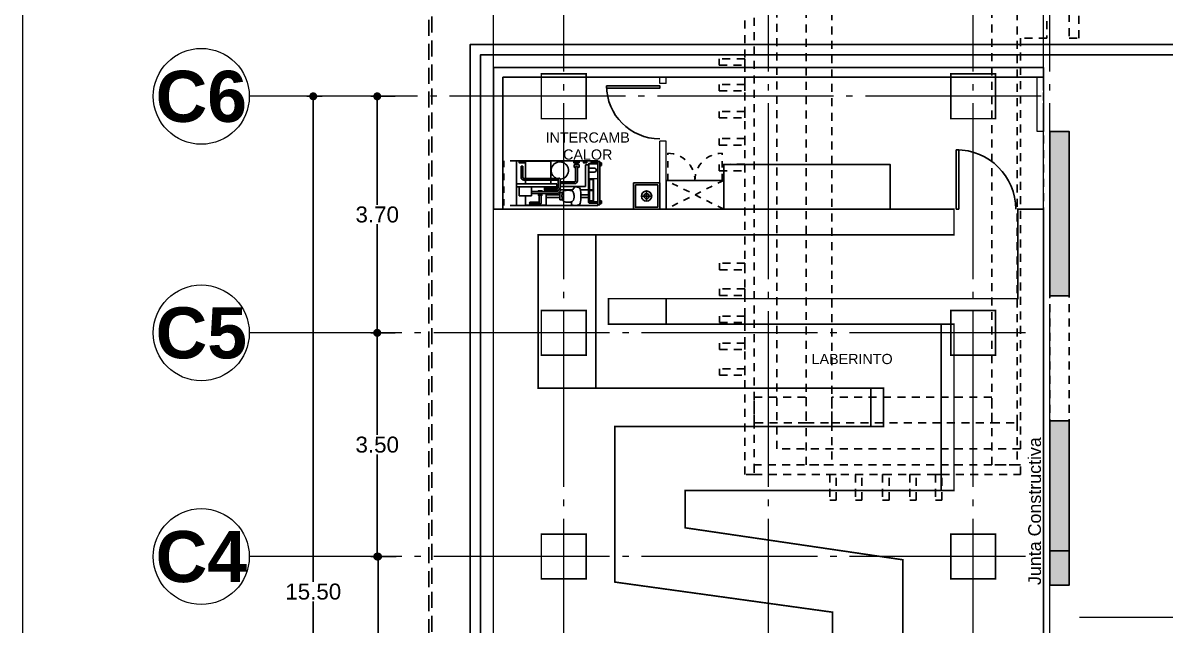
# Model space of a CAD drawing. Header units: metres. Extents: x -22.5 to 67.5, y 0 to 64.7.
# Drawn here: x -21.97 to -4.11, y 40.75 to 50.17 of the extents above; entities that cross this region are included whole.
import ezdxf
from ezdxf.enums import TextEntityAlignment as Align

# ---------------------------------------------------------------- set-up
doc = ezdxf.new("R2010")
doc.units = ezdxf.units.M
for name, pattern in [('EJES630', [6.3, 5.5, -0.4, 0, -0.4]), ('XREF PB NEURO-ONCOLOGIA$0$CONJUNTO TLAHUAC$0$HIDDEN2', [0.1875, 0.125, -0.0625]), ('XREF PB NEURO-ONCOLOGIA$0$DASHED2', [0.375, 0.25, -0.125]), ('XREF PB NEURO-ONCOLOGIA$0$HIDDE150', [0.24, 0.15, -0.09]), ('XREF PB NEURO-ONCOLOGIA$0$HIDDEN2', [0.1875, 0.125, -0.0625]), ('XREF PB NEURO-ONCOLOGIA$0$TRAITILLE', [0.18, 0.09, -0.09])]:
    doc.linetypes.add(name, pattern=pattern)
for name, color, linetype in [('COTAS EJES', 8, 'Continuous'), ('EJES BOLAS', 11, 'Continuous'), ('EJES TEXTOS', 3, 'Continuous'), ('TEXTO', 7, 'Continuous'), ('XREF PB NEURO-ONCOLOGIA$0$COLUMNAS', 6, 'Continuous'), ('XREF PB NEURO-ONCOLOGIA$0$CONTRAVENTEOS', 6, 'XREF PB NEURO-ONCOLOGIA$0$HIDDEN2'), ('XREF PB NEURO-ONCOLOGIA$0$CYCLOTRON', 6, 'Continuous'), ('XREF PB NEURO-ONCOLOGIA$0$EQUIPO', 8, 'Continuous'), ('XREF PB NEURO-ONCOLOGIA$0$EQUIPO SEC CYCLOTRON', 136, 'Continuous'), ('XREF PB NEURO-ONCOLOGIA$0$HATCH', 251, 'Continuous'), ('XREF PB NEURO-ONCOLOGIA$0$LAMINA MULTIPERFORADA', 9, 'Continuous'), ('XREF PB NEURO-ONCOLOGIA$0$MOBILIARIO', 161, 'Continuous'), ('XREF PB NEURO-ONCOLOGIA$0$Mobiliario Fijo', 40, 'Continuous'), ('XREF PB NEURO-ONCOLOGIA$0$NOVIDESA', 11, 'Continuous'), ('XREF PB NEURO-ONCOLOGIA$0$PROYECCIÓN', 8, 'XREF PB NEURO-ONCOLOGIA$0$CONJUNTO TLAHUAC$0$HIDDEN2'), ('XREF PB NEURO-ONCOLOGIA$0$PUERTAS', 253, 'Continuous')]:
    doc.layers.add(name, color=color, linetype=linetype)
for name, color, linetype, lineweight in [('EJES', 11, 'EJES630', 0), ('XREF PB NEURO-ONCOLOGIA$0$MUROS DE TABLAROCA', 150, 'Continuous', 13), ('XREF PIE 1.100$0$G-ANNO-TTLB', 7, 'Continuous', 9)]:
    doc.layers.add(name, color=color, linetype=linetype, lineweight=lineweight)
doc.styles.add('100 LOCALES 25', font='arial.ttf', dxfattribs={"height": 0.25})
doc.styles.add('COTAS', font='arial.ttf')
doc.styles.add('EJES', font='arialbd.ttf', dxfattribs={"height": 0.8})
doc.dimstyles.new('100 EJES', dxfattribs={"dimtxt": 0.25, "dimasz": 0.125, "dimexe": 0.1, "dimexo": 0.1, "dimgap": 0.025, "dimtad": 0, "dimtih": 1, "dimtoh": 1, "dimzin": 1, "dimdsep": 46, "dimtxsty": 'COTAS', "dimblk": 'DOT', "dimcen": 0.1, "dimclrd": 256, "dimclre": 256, "dimclrt": 7, "dimadec": 0, "dimazin": 1, "dimtfac": 1, "dimtofl": 0, "dimtmove": 2, "dimatfit": 3, "dimfxl": 1, "dimtolj": 1, "dimtzin": 1, "dimlwd": 25, "dimlwe": -1, "dimarcsym": 0})
pattern_1 = [(0, (0, 2.45), (0, 6.985), [5.08, -1.905]), (90, (0, 2.45), (-6.985, 4e-16), [5.08, -1.905])]

# ---------------------------------------------------------------- blocks, each defined once
blk = doc.blocks.new('XREF PIE 1.100$0$ZUM-TB-XX-PP_PIE DE PLANO - ZUM_TB_PP_XX__PIE DE PLANO 90x60cm-1443826-PLANTA BAJA GENERAL')
at = {"layer": 'XREF PIE 1.100$0$G-ANNO-TTLB', "lineweight": 20}
blk.add_line((-0.4632, 0.005), (-0.4632, 0.595), dxfattribs=at)
blk = doc.blocks.new('*U754')
blk.add_lwpolyline([(35, 930), (75, 930), (75, 0), (35, 0)], close=True)
blk.add_arc((35, 0), 930, 0, 90)
blk = doc.blocks.new('XREF PB NEURO-ONCOLOGIA$0$KIUBE-WG-03')
at = {"color": 0, "linetype": 'ByBlock'}
for p, q in [((-41, 668), (-50, 668)), ((-41, 624), (-50, 624)), ((-30, 672), (-41, 672)), ((-41, 672), (-41, 621)), ((-41, 621), (-30, 621)), ((-30, 14), (-30, 686)), ((-26, 690), (-4, 690)), ((137, 640), (0, 640)), ((68, 280), (68, 640)), ((137, 279), (137, 640)), ((264, 574), (145, 574)), ((350, 698), (298, 690)), ((355, 698), (350, 698)), ((409, 686), (355, 698)), ((409, 638), (409, 686)), ((552, 610), (595, 610)), ((595, 610), (595, 495)), ((595, 574), (809, 574)), ((809, 693), (812, 696)), ((809, 510), (809, 693)), ((812, 696), (1129, 696)), ((888, 510), (888, 661)), ((1053, 675), (902, 675)), ((916, 510), (916, 661)), ((1053, 647), (916, 647)), ((1230, 548), (1038, 548)), ((1038, 548), (1038, 408)), ((1129, 696), (1132, 693)), ((1132, 693), (1132, 548)), ((1230, 408), (1230, 548)), ((264, 532), (145, 532)), ((274, 452), (145, 452)), ((195, 62), (195, 402)), ((195, 402), (590, 402)), ((350, 408), (298, 417)), ((350, 408), (362, 409)), ((362, 409), (404, 469)), ((365, 357), (590, 357)), ((590, 452), (392, 452)), ((595, 495), (552, 495)), ((590, 465), (590, 284)), ((595, 532), (809, 532)), ((618, 465), (618, 458)), ((618, 416), (618, 284)), ((618, 402), (640, 402)), ((635, 510), (1038, 510)), ((635, 482), (1038, 482)), ((635, 461), (821, 461)), ((635, 433), (821, 433)), ((640, 358), (640, 433)), ((640, 408), (1270, 408)), ((640, 358), (1270, 358)), ((734, 302), (734, 358)), ((807, 408), (807, 433)), ((835, 408), (835, 447)), ((1132, 302), (1132, 358)), ((0, 280), (137, 279)), ((320, 312), (320, 90)), ((348, 312), (348, 90)), ((365, 329), (590, 329)), ((614, 274), (1155, 274)), ((618, 302), (1155, 302)), ((734, 4), (734, 274)), ((1132, 4), (1132, 274)), ((1172, 257), (1172, 86)), ((1200, 257), (1200, 86)), ((-41, 76), (-50, 76)), ((-41, 32), (-50, 32)), ((-30, 79), (-41, 79)), ((-41, 79), (-41, 28)), ((-41, 28), (-30, 28)), ((-4, 10), (-26, 10)), ((132, 175), (55, 175)), ((55, 115), (140, 115)), ((145, 62), (195, 62)), ((306, 105), (294, 98)), ((294, 98), (294, 62)), ((294, 62), (306, 55)), ((320, 105), (306, 105)), ((306, 55), (358, 55)), ((348, 90), (320, 90)), ((358, 105), (348, 105)), ((370, 98), (358, 105)), ((358, 55), (370, 62)), ((370, 62), (370, 98)), ((734, 4), (1132, 4)), ((734, 4), (1132, 4)), ((1200, 86), (1172, 86))]:
    blk.add_line(p, q, dxfattribs=at)
at = {"color": 0, "linetype": 'XREF PB NEURO-ONCOLOGIA$0$TRAITILLE'}
for p, q in [((1270, 700), (1470, 700)), ((1470, 700), (1470, 0)), ((1270, 0), (1470, 0))]:
    blk.add_line(p, q, dxfattribs=at)
at = {"color": 0, "linetype": 'ByBlock'}
for points in [[(1270, 700), (0, 700), (0, 0), (1270, 0)], [(132, 627), (75, 627), (75, 466), (132, 466)], [(132, 293), (75, 293), (75, 454), (132, 454)], [(20, 32), (104, 32), (104, 12), (20, 12)], [(170, 32), (223, 32), (223, 12), (170, 12)], [(291, 32), (374, 32), (374, 12), (291, 12)], [(1144, 32), (1227, 32), (1227, 12), (1144, 12)]]:
    blk.add_lwpolyline(points, close=True, dxfattribs=at)
for points in [[(0, 40), (135, 40, 0.416702), (145, 50), (145, 650, 0.414214), (135, 660), (0, 660)], [(0, 45), (135, 45, 0.41775), (140, 50), (140, 650, 0.414214), (135, 655), (0, 655)], [(401, 636, 0.202701), (382, 616, 0.062426), (372, 569, 0.067714), (376, 514, 0.038798), (383, 488, 0.166788), (399, 471, 0.091991), (467, 459)], [(401, 636, -0.084748), (467, 647, -0.085999), (532, 636, -0.202701), (550, 616, -0.062426), (560, 569, -0.067714), (557, 514, -0.038798), (550, 488, -0.166788), (533, 471, -0.090065), (467, 459, 1.228402)]]:
    blk.add_lwpolyline(points, format="xyb", dxfattribs=at)
for points in [[(874, 510), (874, 539), (929, 539), (929, 510)], [(929, 482), (929, 469), (874, 469), (874, 482)]]:
    blk.add_lwpolyline(points, dxfattribs=at)
for centre, radius, start, end in [((34, 646), 92.6, 170.2386, 189.7571), ((-50, 661), 7.48, 91.984, 172.0746), ((-50, 632), 7.48, 187.9254, 268.016), ((-26, 686), 3.92, 89.2488, 180.7512), ((-4, 686), 3.92, 359.2488, 90.7512), ((816, 544), 553, 166.8663, 179.0033), ((816, 563), 553, 180.9742, 193.1352), ((304, 662), 28.1, 102.9716, 165.3037), ((902, 661), 14, 0, 180), ((1053, 661), 14, 270, 90), ((304, 444), 28.1, 194.6963, 257.0284), ((365, 312), 45, 90, 180), ((635, 465), 45, 90, 180), ((635, 416), 45, 90, 180), ((635, 465), 16.9, 90, 180), ((635, 416), 16.9, 90, 180), ((821, 447), 14, 270, 90), ((365, 312), 16.9, 90, 180), ((594, 151), 135, 92.0089, 66.1386), ((604, 284), 14, 180, 0), ((1155, 257), 45, 0, 90), ((1155, 257), 16.9, 0, 90), ((34, 54), 92.6, 170.2386, 189.7571), ((-50, 68), 7.48, 91.984, 172.0746), ((-50, 39), 7.48, 187.9254, 268.016), ((-26, 14), 3.86, 178.3324, 271.6676), ((-5, 15), 5.55, 284.6015, 345.3985), ((55, 145), 30, 90, 270)]:
    blk.add_arc(centre, radius, start, end, dxfattribs=at)
blk = doc.blocks.new('*U753')
blk.add_lwpolyline([(865, 830), (825, 830), (825, 0), (865, 0)], close=True)
blk.add_arc((865, 0), 830, 90, 180)
blk = doc.blocks.new('XREF PB NEURO-ONCOLOGIA$0$ar 90')
at = {"linetype": 'XREF PB NEURO-ONCOLOGIA$0$TRAITILLE'}
for p, q in [((-875, 450), (-875, 875)), ((-25, 450), (-25, 875)), ((-900, 450), (0, 0)), ((-900, 0), (0, 450))]:
    blk.add_line(p, q, dxfattribs=at)
blk.add_lwpolyline([(-900, 0), (0, 0), (0, 450), (-900, 450)], close=True)
for centre, start, end in [((-875, 450), 0, 90), ((-25, 450), 90, 180)]:
    blk.add_arc(centre, 425, start, end, dxfattribs=at)
blk = doc.blocks.new('XREF PB NEURO-ONCOLOGIA$0$A$C234d6239')
at = {"color": 6, "linetype": 'XREF PB NEURO-ONCOLOGIA$0$HIDDE150'}
for points, elevation in [([(1.8, 5.96), (1.8, 5.46), (2.3, 5.46), (2.3, 5.96)], -0.004), ([(9.2, 5.96), (9.2, 5.46), (9.7, 5.46), (9.7, 5.96)], -0.004), ([(1.8, 3.06), (1.8, 2.56), (2.3, 2.56), (2.3, 3.06)], 0)]:
    blk.add_lwpolyline(points, close=True, dxfattribs=dict(at, elevation=elevation))
blk.add_lwpolyline([(9.2, 3.06), (9.2, 2.56), (9.7, 2.56), (9.7, 3.06)], close=True, dxfattribs=at)
at = {"layer": 'XREF PB NEURO-ONCOLOGIA$0$COLUMNAS', "color": 32, "linetype": 'XREF PB NEURO-ONCOLOGIA$0$HIDDE150', "true_color": 0xcd6928}
blk.add_line((2.05, 6.807, 0), (2.05, 1.754, -0.008), dxfattribs=at)
at = {"layer": 'XREF PB NEURO-ONCOLOGIA$0$PROYECCIÓN'}
for points in [[(-4.814, 6.867), (-4.714, 6.867), (-4.715, 7.267), (-4.815, 7.267)], [(-4.413, 6.867), (-4.313, 6.867), (-4.313, 7.267), (-4.413, 7.267)], [(-3.565, 6.867), (-3.465, 6.867), (-3.465, 7.267), (-3.565, 7.267)], [(-3.163, 6.867), (-3.063, 6.867), (-3.063, 7.267), (-3.163, 7.267)], [(-1.614, 6.871), (-1.514, 6.871), (-1.515, 7.27), (-1.615, 7.27)], [(-1.213, 6.871), (-1.113, 6.871), (-1.113, 7.27), (-1.213, 7.27)], [(-0.365, 6.871), (-0.265, 6.871), (-0.265, 7.27), (-0.365, 7.27)], [(0.037, 6.871), (0.137, 6.871), (0.137, 7.27), (0.037, 7.27)], [(1.586, 6.871), (1.686, 6.871), (1.685, 7.27), (1.585, 7.27)], [(1.987, 6.871), (2.087, 6.871), (2.087, 7.27), (1.987, 7.27)], [(2.835, 6.871), (2.935, 6.871), (2.935, 7.27), (2.835, 7.27)], [(3.237, 6.871), (3.337, 6.871), (3.337, 7.27), (3.237, 7.27)], [(4.786, 6.871), (4.886, 6.871), (4.885, 7.27), (4.785, 7.27)], [(5.187, 6.871), (5.287, 6.871), (5.287, 7.27), (5.187, 7.27)], [(6.035, 6.871), (6.135, 6.871), (6.135, 7.27), (6.035, 7.27)], [(6.437, 6.871), (6.537, 6.871), (6.537, 7.27), (6.437, 7.27)], [(7.986, 6.871), (8.086, 6.871), (8.085, 7.27), (7.985, 7.27)], [(8.387, 6.871), (8.487, 6.871), (8.487, 7.27), (8.387, 7.27)], [(9.235, 6.871), (9.335, 6.871), (9.335, 7.27), (9.235, 7.27)], [(9.637, 6.871), (9.737, 6.871), (9.737, 7.27), (9.637, 7.27)], [(11.186, 6.871), (11.286, 6.871), (11.285, 7.27), (11.185, 7.27)], [(-6.367, 6.871), (12.073, 6.87), (12.027, 6.721), (-6.367, 6.721)], [(-6.217, 2.56), (-6.217, 6.721), (-6.367, 6.721), (-6.367, 2.56)], [(-5.157, 6.721), (-5.157, 5.91), (-5.557, 5.91), (-5.557, 6.721)], [(-5.967, 2.56), (-5.967, 6.37), (11.919, 6.37), (10.624, 2.15), (0.46, 2.15), (0.46, 2.56)], [(-6.217, 5.91), (-5.557, 5.91), (-5.557, 5.51), (-6.217, 5.51)], [(-6.367, 5.441), (-6.367, 5.541), (-6.767, 5.541), (-6.767, 5.441)], [(2.25, 3.06), (2.25, 5.46), (1.85, 5.46), (1.85, 3.06)], [(-6.367, 5.039), (-6.367, 5.139), (-6.767, 5.139), (-6.767, 5.039)], [(-6.367, 4.192), (-6.367, 4.292), (-6.767, 4.291), (-6.767, 4.191)], [(-6.367, 3.79), (-6.367, 3.89), (-6.767, 3.889), (-6.767, 3.789)], [(-6.217, 3.01), (-5.557, 3.01), (-5.557, 2.61), (-6.217, 2.61)], [(1.8, 3.01), (-5.557, 3.01), (-5.557, 2.61), (1.8, 2.61)], [(2.3, 3.01), (9.2, 3.01), (9.2, 2.61), (2.3, 2.61)], [(0.46, 1.649), (10.47, 1.65), (10.516, 1.799), (0.46, 1.799)], [(1.586, 1.65), (1.686, 1.65), (1.685, 1.25), (1.585, 1.25)], [(1.987, 1.65), (2.087, 1.65), (2.087, 1.25), (1.987, 1.25)], [(2.835, 1.65), (2.935, 1.65), (2.935, 1.25), (2.835, 1.25)], [(3.237, 1.65), (3.337, 1.65), (3.337, 1.25), (3.237, 1.25)], [(4.786, 1.65), (4.886, 1.65), (4.885, 1.25), (4.785, 1.25)], [(5.187, 1.65), (5.287, 1.65), (5.287, 1.25), (5.187, 1.25)], [(6.035, 1.65), (6.135, 1.65), (6.135, 1.25), (6.035, 1.25)], [(6.437, 1.65), (6.537, 1.65), (6.537, 1.25), (6.437, 1.25)], [(7.986, 1.65), (8.086, 1.65), (8.085, 1.25), (7.985, 1.25)], [(8.387, 1.65), (8.487, 1.65), (8.487, 1.25), (8.387, 1.25)], [(9.235, 1.65), (9.335, 1.65), (9.335, 1.25), (9.235, 1.25)], [(9.637, 1.65), (9.737, 1.65), (9.737, 1.25), (9.637, 1.25)]]:
    blk.add_lwpolyline(points, close=True, dxfattribs=at)
for points, elevation in [([(-3.989, 6.867), (-3.889, 6.867), (-3.889, 7.267), (-3.989, 7.267)], -0.009), ([(-0.789, 6.871), (-0.689, 6.871), (-0.689, 7.27), (-0.789, 7.27)], -0.009), ([(2.411, 6.871), (2.511, 6.871), (2.511, 7.27), (2.411, 7.27)], -0.009), ([(5.611, 6.871), (5.711, 6.871), (5.711, 7.27), (5.611, 7.27)], -0.009), ([(8.811, 6.871), (8.911, 6.871), (8.911, 7.27), (8.811, 7.27)], -0.009), ([(2.25, 6.721), (2.25, 5.96), (1.85, 5.96), (1.85, 6.721)], -0.004), ([(9.65, 6.721), (9.65, 5.96), (9.25, 5.96), (9.25, 6.721)], 0), ([(1.8, 5.91), (-5.557, 5.91), (-5.557, 5.51), (1.8, 5.51)], -0.004), ([(2.3, 5.91), (9.2, 5.91), (9.2, 5.51), (2.3, 5.51)], -0.004), ([(11.778, 5.91), (9.7, 5.91), (9.7, 5.51), (11.655, 5.51)], -0.009), ([(-5.157, 3.01), (-5.157, 5.51), (-5.557, 5.51), (-5.557, 3.01)], -0.004), ([(9.65, 3.06), (9.65, 5.46), (9.25, 5.46), (9.25, 3.06)], 0), ([(-6.367, 4.615), (-6.367, 4.715), (-6.767, 4.715), (-6.767, 4.615)], -0.009), ([(10.888, 3.01), (9.7, 3.01), (9.7, 2.61), (10.765, 2.61)], -0.004), ([(2.25, 1.799), (2.25, 2.56), (1.85, 2.56), (1.85, 1.799)], -0.004), ([(9.65, 1.799), (9.65, 2.56), (9.25, 2.56), (9.25, 1.799)], 0), ([(2.411, 1.65), (2.511, 1.65), (2.511, 1.25), (2.411, 1.25)], -0.009), ([(5.611, 1.65), (5.711, 1.65), (5.711, 1.25), (5.611, 1.25)], -0.009), ([(8.811, 1.65), (8.911, 1.65), (8.911, 1.25), (8.811, 1.25)], -0.009)]:
    blk.add_lwpolyline(points, close=True, dxfattribs=dict(at, elevation=elevation))
blk = doc.blocks.new('XREF PB NEURO-ONCOLOGIA')
at = {"layer": 'XREF PB NEURO-ONCOLOGIA$0$HATCH'}
h = blk.add_hatch(color=256, dxfattribs=at)
h.dxf.hatch_style = 1
h.paths.add_polyline_path([(1.052, 51.176), (3.209, 51.176), (3.209, 50.876), (1.052, 50.876)])
h.paths.add_polyline_path([(4.744, 51.176), (6.902, 51.176), (6.902, 50.876), (4.744, 50.876)])
h.paths.add_polyline_path([(7.902, 51.176), (10.475, 51.176), (10.475, 50.876), (7.902, 50.876)])
h.paths.add_polyline_path([(12.428, 51.176), (15.002, 51.176), (15.002, 50.876), (12.428, 50.876)])
h = blk.add_hatch(dxfattribs=at)
h.set_pattern_fill('ANGLE', color=256)
h.set_pattern_definition(pattern_1)
h.paths.add_polyline_path([(7.902, 51.176), (10.475, 51.176), (10.475, 50.876), (7.902, 50.876)])
h = blk.add_hatch(dxfattribs=at)
h.set_pattern_fill('ANGLE', color=256)
h.set_pattern_definition(pattern_1)
h.paths.add_polyline_path([(12.428, 51.176), (15.002, 51.176), (15.002, 50.876), (12.428, 50.876)])
at = {"layer": 'XREF PB NEURO-ONCOLOGIA$0$COLUMNAS', "const_width": 0.025, "elevation": 0}
for points in [[(8.001, 59.126), (8.001, 58.426), (8.701, 58.426), (8.701, 59.126)], [(11.501, 59.126), (11.501, 58.426), (12.201, 58.426), (12.201, 59.126)], [(15.201, 59.126), (15.201, 58.426), (15.901, 58.426), (15.901, 59.126)], [(8.001, 52.727), (8.001, 52.027), (8.701, 52.027), (8.701, 52.727)], [(11.501, 52.727), (11.501, 52.027), (12.201, 52.027), (12.201, 52.727)], [(15.201, 52.727), (15.201, 52.027), (15.901, 52.027), (15.901, 52.727)]]:
    blk.add_lwpolyline(points, close=True, dxfattribs=at)
at = {"layer": 'XREF PB NEURO-ONCOLOGIA$0$COLUMNAS', "elevation": 0}
for points in [[(7.902, 51.176), (10.475, 51.176), (10.475, 50.876), (7.902, 50.876)], [(12.428, 51.176), (15.002, 51.176), (15.002, 50.876), (12.428, 50.876)]]:
    blk.add_lwpolyline(points, close=True, dxfattribs=at)
at = {"layer": 'XREF PB NEURO-ONCOLOGIA$0$CONTRAVENTEOS', "color": 3, "elevation": 0}
blk.add_lwpolyline([(7.902, 51.176), (15.002, 51.176), (15.002, 50.876), (7.902, 50.876)], close=True, dxfattribs=at)
at = {"layer": 'XREF PB NEURO-ONCOLOGIA$0$CYCLOTRON', "color": 1, "const_width": 0.025, "elevation": 0}
for points in [[(2.552, 53.476), (8.301, 53.476), (8.801, 56.876), (9.386, 56.876), (9.386, 52.877), (11.986, 52.877), (11.986, 57.176), (12.386, 57.176), (12.386, 51.676), (13.786, 51.676), (13.786, 51.276), (0.052, 51.276)], [(0.052, 59.876), (13.786, 59.876), (13.786, 52.676), (13.386, 52.676), (13.386, 58.276), (10.986, 58.276), (10.986, 53.977), (10.386, 53.977), (10.386, 57.976), (7.952, 57.976), (7.481, 54.576), (6.552, 54.576)]]:
    blk.add_lwpolyline(points, dxfattribs=at)
at = {"layer": 'XREF PB NEURO-ONCOLOGIA$0$EQUIPO'}
for p, q in [((13.991, 57.561, 0), (13.991, 57.401, 0)), ((14.071, 57.481, 0), (13.911, 57.481, 0))]:
    blk.add_line(p, q, dxfattribs=at)
at = {"layer": 'XREF PB NEURO-ONCOLOGIA$0$EQUIPO', "elevation": 0}
for points in [[(14.196, 57.686), (13.786, 57.686), (13.786, 57.276), (14.196, 57.276)], [(14.166, 57.656), (13.816, 57.656), (13.816, 57.306), (14.166, 57.306)]]:
    blk.add_lwpolyline(points, close=True, dxfattribs=at)
at = {"layer": 'XREF PB NEURO-ONCOLOGIA$0$EQUIPO'}
for radius in [0.08, 0.04]:
    blk.add_circle((13.991, 57.481, 0), radius, dxfattribs=at)
at = {"layer": 'XREF PB NEURO-ONCOLOGIA$0$LAMINA MULTIPERFORADA', "linetype": 'XREF PB NEURO-ONCOLOGIA$0$DASHED2', "elevation": 0}
for points in [[(-0.751, 60.886), (17.014, 60.886), (17.014, 26.926), (22.312, 26.926), (22.312, -3.054), (-0.751, -3.054)], [(-0.701, 60.836), (16.964, 60.836), (16.964, 26.876), (22.262, 26.876), (22.262, -3.004), (-0.701, -3.004)]]:
    blk.add_lwpolyline(points, close=True, dxfattribs=at)
at = {"layer": 'XREF PB NEURO-ONCOLOGIA$0$Mobiliario Fijo'}
for p, q in [((13.786, 59.876, 0), (16.002, 59.876)), ((16.002, 51.276, 0), (16.002, 59.876, 0)), ((13.786, 59.726, 0), (15.852, 59.726, 0)), ((15.852, 51.276, 0), (15.852, 59.726, 0)), ((15.852, 51.276, 0), (16.002, 51.276, 0))]:
    blk.add_line(p, q, dxfattribs=at)
at = {"layer": 'XREF PB NEURO-ONCOLOGIA$0$Mobiliario Fijo', "elevation": 0}
blk.add_lwpolyline([(13.786, 53.676), (14.486, 53.676), (14.486, 56.276), (14.236, 56.276)], dxfattribs=at)
at = {"layer": 'XREF PB NEURO-ONCOLOGIA$0$MUROS DE TABLAROCA'}
for p, q in [((13.786, 57.276), (14.852, 57.276)), ((13.786, 57.176), (14.852, 57.176)), ((14.852, 57.176), (14.852, 57.276)), ((15.752, 57.276), (15.852, 57.276)), ((15.752, 57.176), (15.752, 57.276)), ((15.752, 57.176), (15.852, 57.176))]:
    blk.add_line(p, q, dxfattribs=at)
at = {"layer": 'XREF PB NEURO-ONCOLOGIA$0$MUROS DE TABLAROCA', "color": 251, "linetype": 'XREF PB NEURO-ONCOLOGIA$0$HIDDE150', "true_color": 0x636466, "const_width": 0.025}
for points in [[(10.986, 58.276), (10.986, 59.176), (13.386, 59.176), (13.386, 58.276)], [(11.986, 57.176), (11.986, 58.076), (12.386, 58.076), (12.386, 57.176)], [(10.386, 53.977), (10.386, 53.776), (10.986, 53.776), (10.986, 53.977)], [(9.386, 52.877), (9.386, 52.676), (11.986, 52.676), (11.986, 52.877)]]:
    blk.add_lwpolyline(points, dxfattribs=at)
at = {"layer": 'XREF PB NEURO-ONCOLOGIA$0$MUROS DE TABLAROCA'}
blk.add_lwpolyline([(15.852, 51.276), (15.002, 51.276), (15.002, 51.376), (15.852, 51.376)], close=True, dxfattribs=at)
at = {"layer": 'XREF PB NEURO-ONCOLOGIA$0$NOVIDESA', "elevation": 0}
for points in [[(16.362, 26.226), (16.362, 60.236), (-0.308, 60.236), (-0.308, 32.376)], [(-0.148, 32.376), (-0.148, 60.076), (16.202, 60.076), (16.202, 26.066)]]:
    blk.add_lwpolyline(points, dxfattribs=at)
at = {"layer": 'XREF PB NEURO-ONCOLOGIA$0$PROYECCIÓN'}
blk.add_line((13.686, 51.276, 0), (15.852, 51.276, 0), dxfattribs=at)
at = {"layer": 'XREF PB NEURO-ONCOLOGIA$0$EQUIPO', "xscale": -0.0009999999999863742, "yscale": 0.0009999999999863742, "zscale": 0.0009999999999863742, "rotation": 270}
blk.add_blockref('XREF PB NEURO-ONCOLOGIA$0$ar 90', (13.786, 57.176, 0), dxfattribs=at)
at = {"layer": 'XREF PB NEURO-ONCOLOGIA$0$EQUIPO SEC CYCLOTRON', "xscale": 0.0009999999999863742, "yscale": 0.0009999999999863742, "zscale": 0.0009999999999863742, "rotation": 89.99999999999999}
blk.add_blockref('XREF PB NEURO-ONCOLOGIA$0$KIUBE-WG-03', (14.542, 58.243, 0), dxfattribs=at)
at = {"layer": 'XREF PB NEURO-ONCOLOGIA$0$MOBILIARIO'}
blk.add_blockref('XREF PB NEURO-ONCOLOGIA$0$A$C234d6239', (16.002, 49.076, 0), dxfattribs=at)
at = {"layer": 'XREF PB NEURO-ONCOLOGIA$0$PUERTAS', "xscale": 0.0009999999999863742, "yscale": 0.0009999999999863742, "zscale": 0.0009999999999863742}
blk.add_blockref('*U753', (14.852, 57.276, 0), dxfattribs=at)
at = {"layer": 'XREF PB NEURO-ONCOLOGIA$0$PUERTAS', "xscale": 0.0009999999999863742, "yscale": 0.0009999999999863742, "zscale": 0.0009999999999863742, "rotation": 270.0000000000994}
blk.add_blockref('*U754', (13.786, 52.676, 0), dxfattribs=at)
blk = doc.blocks.new('_DOT')
at = {"color": 0, "linetype": 'ByBlock', "lineweight": -2}
blk.add_line((-0.5, 0), (-1, 0), dxfattribs=at)
at = {"color": 0, "linetype": 'ByBlock', "lineweight": -2, "const_width": 0.5}
blk.add_lwpolyline([(-0.25, 0, 1), (0.25, 0, 1)], format="xyb", close=True, dxfattribs=at)
blk = doc.blocks.new('*D32')
at = {"layer": 'COTAS EJES', "transparency": 16777216}
for p, q in [((-16.147, 45.324), (-16.528, 45.324)), ((-16.224, 41.824), (-16.528, 41.824))]:
    blk.add_line(p, q, dxfattribs=at)
at = {"layer": 'COTAS EJES', "lineweight": 25, "transparency": 16777216}
for p, q in [((-16.428, 45.199), (-16.428, 43.727)), ((-16.428, 41.949), (-16.428, 43.422))]:
    blk.add_line(p, q, dxfattribs=at)
at = {"layer": 'COTAS EJES', "lineweight": 25, "transparency": 16777216, "xscale": 0.125, "yscale": 0.125, "zscale": 0.125}
for p, rotation in [((-16.428, 45.324), 90), ((-16.428, 41.824), 270)]:
    blk.add_blockref('_DOT', p, dxfattribs=dict(at, rotation=rotation))
at = {"layer": 'COTAS EJES', "color": 7, "transparency": 16777216, "insert": (-16.428, 43.574), "char_height": 0.25, "attachment_point": 5, "style": 'COTAS'}
blk.add_mtext('\\A1;3.50', dxfattribs=at)
blk = doc.blocks.new('*D27')
at = {"layer": 'COTAS EJES', "transparency": 16777216}
for p, q in [((-17.289, 49.024), (-17.528, 49.024)), ((-17.289, 33.525), (-17.528, 33.525))]:
    blk.add_line(p, q, dxfattribs=at)
at = {"layer": 'COTAS EJES', "lineweight": 25, "transparency": 16777216}
for p, q in [((-17.428, 48.899), (-17.428, 41.427)), ((-17.428, 33.65), (-17.428, 41.122))]:
    blk.add_line(p, q, dxfattribs=at)
at = {"layer": 'COTAS EJES', "lineweight": 25, "transparency": 16777216, "xscale": 0.125, "yscale": 0.125, "zscale": 0.125}
for p, rotation in [((-17.428, 49.024), 90), ((-17.428, 33.525), 270)]:
    blk.add_blockref('_DOT', p, dxfattribs=dict(at, rotation=rotation))
at = {"layer": 'COTAS EJES', "color": 7, "transparency": 16777216, "insert": (-17.428, 41.275), "char_height": 0.25, "attachment_point": 5, "style": 'COTAS'}
blk.add_mtext('\\A1;15.50', dxfattribs=at)
blk = doc.blocks.new('EJE')
at = {"linetype": 'Continuous', "lineweight": 5}
blk.add_circle((0, 0), 0.75, dxfattribs=at)
at = {"layer": 'EJES TEXTOS', "style": 'EJES'}
blk.add_attdef('EJE', text='', height=0.8, dxfattribs=at).set_placement((0, 0), align=Align.MIDDLE_CENTER)
blk = doc.blocks.new('*D36')
at = {"layer": 'COTAS EJES', "transparency": 16777216}
for p, q in [((-16.147, 49.024), (-16.528, 49.024)), ((-16.147, 45.324), (-16.528, 45.324))]:
    blk.add_line(p, q, dxfattribs=at)
at = {"layer": 'COTAS EJES', "lineweight": 25, "transparency": 16777216}
for p, q in [((-16.428, 48.899), (-16.428, 47.327)), ((-16.428, 45.449), (-16.428, 47.022))]:
    blk.add_line(p, q, dxfattribs=at)
at = {"layer": 'COTAS EJES', "lineweight": 25, "transparency": 16777216, "xscale": 0.125, "yscale": 0.125, "zscale": 0.125}
for p, rotation in [((-16.428, 49.024), 90), ((-16.428, 45.324), 270)]:
    blk.add_blockref('_DOT', p, dxfattribs=dict(at, rotation=rotation))
at = {"layer": 'COTAS EJES', "color": 7, "transparency": 16777216, "insert": (-16.428, 47.174), "char_height": 0.25, "attachment_point": 5, "style": 'COTAS'}
blk.add_mtext('\\A1;3.70', dxfattribs=at)
blk = doc.blocks.new('*D45')
at = {"layer": 'COTAS EJES', "transparency": 16777216}
for p, q in [((-16.133, 41.824), (-16.515, 41.824)), ((-16.056, 38.125), (-16.515, 38.125))]:
    blk.add_line(p, q, dxfattribs=at)
at = {"layer": 'COTAS EJES', "lineweight": 25, "transparency": 16777216}
for p, q in [((-16.415, 41.699), (-16.415, 40.127)), ((-16.415, 38.25), (-16.415, 39.822))]:
    blk.add_line(p, q, dxfattribs=at)
at = {"layer": 'COTAS EJES', "lineweight": 25, "transparency": 16777216, "xscale": 0.125, "yscale": 0.125, "zscale": 0.125}
for p, rotation in [((-16.415, 41.824), 90), ((-16.415, 38.125), 270)]:
    blk.add_blockref('_DOT', p, dxfattribs=dict(at, rotation=rotation))
at = {"layer": 'COTAS EJES', "color": 7, "transparency": 16777216, "insert": (-16.415, 39.975), "char_height": 0.25, "attachment_point": 5, "style": 'COTAS'}
blk.add_mtext('\\A1;3.70', dxfattribs=at)

msp = doc.modelspace()

# ---------------------------------------------------------------- block references
at = {"layer": 'XREF PIE 1.100$0$G-ANNO-TTLB', "xscale": 100.0000000000004, "yscale": 100.0000000000004, "zscale": 100.0000000000004}
msp.add_blockref('XREF PIE 1.100$0$ZUM-TB-XX-PP_PIE DE PLANO - ZUM_TB_PP_XX__PIE DE PLANO 90x60cm-1443826-PLANTA BAJA GENERAL', (24.352, 4.653), dxfattribs=at)

# ---------------------------------------------------------------- next in the draw order: block references
at = {"rotation": 90}
msp.add_blockref('XREF PB NEURO-ONCOLOGIA', (45.263, 33.473), dxfattribs=at)
at = {"layer": 'EJES BOLAS'}
for p, values in [((-19.178, 49.024), {'EJE': 'C6'}), ((-19.178, 45.324), {'EJE': 'C5'}), ((-19.178, 41.824), {'EJE': 'C4'})]:
    msp.add_blockref('EJE', p, dxfattribs=at).add_auto_attribs(values)

# ---------------------------------------------------------------- next in the draw order: dimensions: what is measured, and where the dimension line sits
at = {"layer": 'COTAS EJES'}
for base, p1, p2, picture, middle in [((-17.428, 49.024), (-17.189, 33.525, 0.001), (-17.189, 49.024), '*D27', (-17.428, 41.275)), ((-16.428, 45.324), (-16.047, 49.024), (-16.047, 45.324), '*D36', (-16.428, 47.174)), ((-16.428, 41.824), (-16.047, 45.324), (-16.124, 41.824), '*D32', (-16.428, 43.574)), ((-16.415, 38.125, 0.019), (-16.033, 41.824), (-15.956, 38.125, 0.021), '*D45', (-16.415, 39.975, 0.019))]:
    dim = msp.add_linear_dim(base=base, p1=p1, p2=p2, angle=90, dimstyle='100 EJES', dxfattribs=at)
    dim.commit()
    dim.dimension.update_dxf_attribs({"geometry": picture, "text_midpoint": middle})

# ---------------------------------------------------------------- next in the draw order: linework, layer by layer
at = {"layer": 'EJES', "ltscale": 0.5}
for p, q in [((-6.013, 33.165, 0), (-6.013, 59.865, 0)), ((-5.913, 33.165, 0), (-5.913, 59.865, 0)), ((-13.513, 33.165, 0), (-13.513, 58.55)), ((-10.312, 33.165, 0), (-10.312, 58.55, 0)), ((-7.113, 33.165, 0), (-7.113, 58.55, 0)), ((-14.613, 33.165, 0), (-14.613, 58.202, 0.001)), ((-6.048, 49.024), (-18.428, 49.024)), ((-6.296, 45.324), (-18.428, 45.324)), ((-6.296, 41.824), (-18.428, 41.824)), ((-5.451, 40.875, 0), (53.012, 40.875, 0))]:
    msp.add_line(p, q, dxfattribs=at)

# ---------------------------------------------------------------- next in the draw order: texts
at = {"layer": 'TEXTO', "color": 0, "char_height": 0.16, "width": 3.08121, "attachment_point": 2, "style": '100 LOCALES 25'}
for s, insert in [('INTERCAMB\\PCALOR', (-13.138, 48.46, 0.004)), ('LABERINTO', (-9.005, 44.995, 0.004))]:
    msp.add_mtext(s, dxfattribs=dict(at, insert=insert))
at = {"layer": 'TEXTO', "insert": (-6.253, 41.072), "char_height": 0.2, "width": 2.9254, "attachment_point": 1, "rotation": 90, "style": '100 LOCALES 25'}
msp.add_mtext('\\pxqc;Junta Constructiva', dxfattribs=at)

doc.saveas('drawing.dxf')
